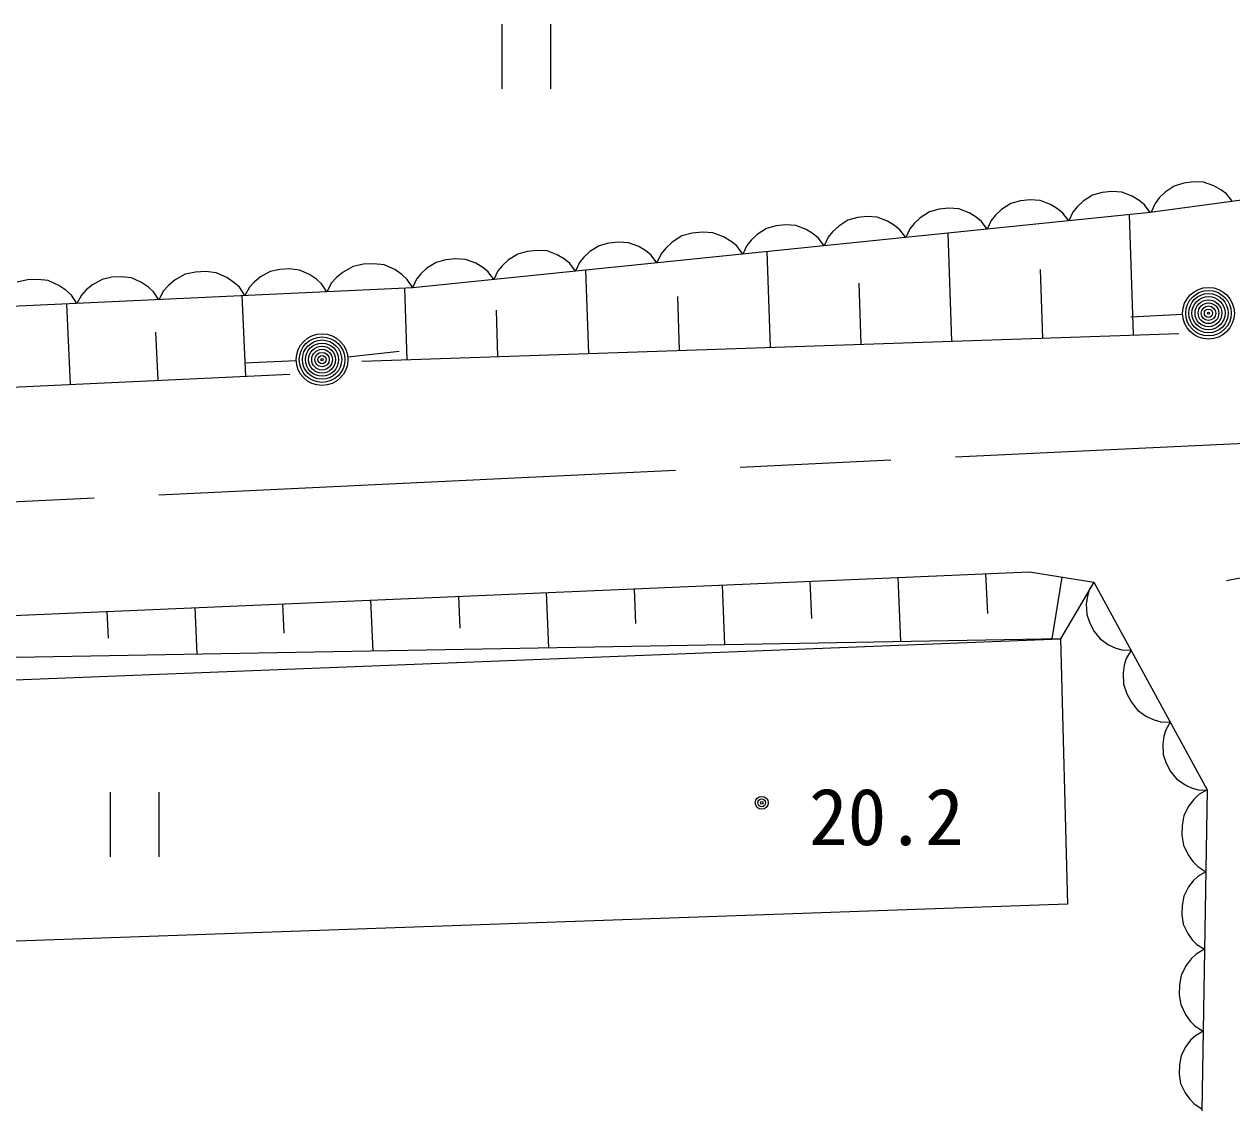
# Model space of a CAD drawing. Units: millimetres, scale not verified. Extents: x 40000 to 680000, y 20000 to 380000.
# Drawn here: x 317951 to 345962, y 267046 to 292249 of the extents above; entities that cross this region are included whole.
import ezdxf
from ezdxf.enums import TextEntityAlignment as Align

# ---------------------------------------------------------------- set-up
doc = ezdxf.new("R2010")
doc.units = ezdxf.units.MM
doc.header["$LTSCALE"] = 1000
doc.linetypes.add('CHAIN', pattern=[18.5, 12, -1.5, 3.5, -1.5])
doc.layers.add('M-BGD', color=7, linetype='Continuous', lineweight=25)
doc.layers.add('M-BMK', color=2, linetype='CHAIN', lineweight=13)
doc.styles.add('ＭＳ ゴシック', font='')
doc.styles.get('ＭＳ ゴシック').set_extended_font_data('MS Gothic')

msp = doc.modelspace()

# ---------------------------------------------------------------- linework, layer by layer
at = {"layer": 'M-BGD'}
for p, q in [((329027, 292249), (329027, 290749)), ((330167, 290749), (330167, 292249)), ((357078, 289613), (344068, 287883)), ((344846, 288562), (344625, 288494)), ((345072, 288592), (344846, 288562)), ((345303, 288584), (345072, 288592)), ((345544, 288501), (345303, 288584)), ((342728, 288281), (342513, 288144)), ((342951, 288342), (342728, 288281)), ((343178, 288365), (342951, 288342)), ((343409, 288350), (343178, 288365)), ((343647, 288260), (343409, 288350)), ((343810, 288162), (343647, 288260)), ((344414, 288351), (344278, 288218)), ((344625, 288494), (344414, 288351)), ((345710, 288408), (345544, 288501)), ((345838, 288310), (345710, 288408)), ((345976, 288137), (345838, 288310)), ((339171, 287955), (338948, 287894)), ((339398, 287979), (339171, 287955)), ((339629, 287964), (339398, 287979)), ((339867, 287874), (339629, 287964)), ((340838, 288088), (340623, 287951)), ((341061, 288149), (340838, 288088)), ((341288, 288172), (341061, 288149)), ((341519, 288157), (341288, 288172)), ((341757, 288067), (341519, 288157)), ((341920, 287969), (341757, 288067)), ((342045, 287867), (341920, 287969)), ((342374, 288015), (342272, 287890)), ((342513, 288144), (342374, 288015)), ((343935, 288060), (343810, 288162)), ((344068, 287883), (343935, 288060)), ((344180, 288090), (344092, 287886)), ((344278, 288218), (344180, 288090)), ((344068, 287883), (326968, 286135)), ((337058, 287701), (336843, 287565)), ((337281, 287762), (337058, 287701)), ((337508, 287785), (337281, 287762)), ((337738, 287771), (337508, 287785)), ((337977, 287681), (337738, 287771)), ((338140, 287583), (337977, 287681)), ((338733, 287758), (338593, 287629)), ((338948, 287894), (338733, 287758)), ((340030, 287776), (339867, 287874)), ((340155, 287674), (340030, 287776)), ((340288, 287497), (340155, 287674)), ((340382, 287697), (340288, 287497)), ((340483, 287822), (340382, 287697)), ((340623, 287951), (340483, 287822)), ((342178, 287690), (342045, 287867)), ((342272, 287890), (342178, 287690)), ((343683, 285040), (343588, 287834)), ((333442, 287400), (333207, 287336)), ((333681, 287424), (333442, 287400)), ((333924, 287409), (333681, 287424)), ((334174, 287314), (333924, 287409)), ((335168, 287508), (334953, 287371)), ((335391, 287569), (335168, 287508)), ((335618, 287592), (335391, 287569)), ((335848, 287578), (335618, 287592)), ((336087, 287487), (335848, 287578)), ((336250, 287389), (336087, 287487)), ((336703, 287436), (336601, 287311)), ((336843, 287565), (336703, 287436)), ((338265, 287481), (338140, 287583)), ((338397, 287303), (338265, 287481)), ((338492, 287504), (338397, 287303)), ((338593, 287629), (338492, 287504)), ((339471, 284897), (339386, 287404)), ((331511, 287172), (331288, 287111)), ((331738, 287195), (331511, 287172)), ((331969, 287181), (331738, 287195)), ((332207, 287091), (331969, 287181)), ((332981, 287192), (332834, 287056)), ((333207, 287336), (332981, 287192)), ((334346, 287211), (334174, 287314)), ((334477, 287104), (334346, 287211)), ((334711, 287117), (334617, 286917)), ((334813, 287242), (334711, 287117)), ((334953, 287371), (334813, 287242)), ((336375, 287288), (336250, 287389)), ((336507, 287110), (336375, 287288)), ((336601, 287311), (336507, 287110)), ((329398, 286918), (329183, 286781)), ((329621, 286979), (329398, 286918)), ((329848, 287002), (329621, 286979)), ((330078, 286988), (329848, 287002)), ((330317, 286897), (330078, 286988)), ((330480, 286799), (330317, 286897)), ((330933, 286846), (330831, 286721)), ((331073, 286975), (330933, 286846)), ((331288, 287111), (331073, 286975)), ((332370, 286993), (332207, 287091)), ((332495, 286891), (332370, 286993)), ((332628, 286713), (332495, 286891)), ((332727, 286925), (332628, 286713)), ((332834, 287056), (332727, 286925)), ((334617, 286917), (334477, 287104)), ((335259, 284754), (335184, 286975)), ((323880, 286561), (323654, 286513)), ((324108, 286572), (323880, 286561)), ((324338, 286544), (324108, 286572)), ((325583, 286631), (325349, 286500)), ((325821, 286682), (325583, 286631)), ((326060, 286693), (325821, 286682)), ((326302, 286664), (326060, 286693)), ((326547, 286556), (326302, 286664)), ((326713, 286443), (326547, 286556)), ((327293, 286588), (327153, 286459)), ((327508, 286725), (327293, 286588)), ((327731, 286786), (327508, 286725)), ((327958, 286809), (327731, 286786)), ((328188, 286794), (327958, 286809)), ((328427, 286704), (328188, 286794)), ((328589, 286606), (328427, 286704)), ((328714, 286504), (328589, 286606)), ((329043, 286653), (328941, 286528)), ((329183, 286781), (329043, 286653)), ((330605, 286698), (330480, 286799)), ((330737, 286520), (330605, 286698)), ((330831, 286721), (330737, 286520)), ((341577, 284968), (341523, 286559)), ((318029, 286318), (317791, 286266)), ((318269, 286329), (318029, 286318)), ((318511, 286300), (318269, 286329)), ((318756, 286191), (318511, 286300)), ((319759, 286330), (319536, 286206)), ((319984, 286379), (319759, 286330)), ((320212, 286390), (319984, 286379)), ((320442, 286362), (320212, 286390)), ((320675, 286259), (320442, 286362)), ((321453, 286317), (321299, 286190)), ((321687, 286449), (321453, 286317)), ((321925, 286500), (321687, 286449)), ((322165, 286511), (321925, 286500)), ((322406, 286482), (322165, 286511)), ((322652, 286374), (322406, 286482)), ((322817, 286261), (322652, 286374)), ((323432, 286388), (323285, 286267)), ((323654, 286513), (323432, 286388)), ((324571, 286441), (324338, 286544)), ((324728, 286334), (324571, 286441)), ((324847, 286226), (324728, 286334)), ((325194, 286372), (325080, 286247)), ((325349, 286500), (325194, 286372)), ((326838, 286329), (326713, 286443)), ((326968, 286135), (326838, 286329)), ((327051, 286334), (326957, 286134)), ((327153, 286459), (327051, 286334)), ((328847, 286327), (328714, 286504)), ((328941, 286528), (328847, 286327)), ((331047, 284611), (330982, 286545)), ((326968, 286135), (291840, 284492)), ((318921, 286079), (318756, 286191)), ((319047, 285965), (318921, 286079)), ((319390, 286085), (319281, 285966)), ((319536, 286206), (319390, 286085)), ((320832, 286152), (320675, 286259)), ((320951, 286044), (320832, 286152)), ((321074, 285859), (320951, 286044)), ((321184, 286065), (321074, 285859)), ((321299, 286190), (321184, 286065)), ((322943, 286147), (322817, 286261)), ((323072, 285953), (322943, 286147)), ((323177, 286148), (323072, 285953)), ((323285, 286267), (323177, 286148)), ((324970, 286041), (324847, 286226)), ((325080, 286247), (324970, 286041)), ((326835, 284469), (326779, 286126)), ((337365, 284825), (337317, 286244)), ((319027, 283892), (318938, 285759)), ((319176, 285771), (319047, 285965)), ((319281, 285966), (319176, 285771)), ((323096, 284086), (323007, 285950)), ((333153, 284683), (333111, 285929)), ((328941, 284540), (328905, 285614)), ((344821, 285516), (343622, 285457)), ((321062, 283989), (321008, 285108)), ((325782, 284433), (344736, 285075)), ((325456, 284534), (326649, 284666)), ((324260, 284442), (323061, 284389)), ((295630, 282777), (324113, 284135)), ((310697, 278235), (341271, 279546)), ((336176, 279328), (336213, 278466)), ((338214, 279415), (338278, 277928)), ((340252, 279502), (340292, 278580)), ((341271, 279546), (342762, 279308)), ((342016, 279427), (341787, 277991)), ((342762, 279308), (341985, 277994)), ((342762, 279308), (342655, 279127)), ((342762, 279308), (345390, 274493)), ((346818, 279534), (345838, 279338)), ((330061, 279065), (330116, 277782)), ((332099, 279153), (332133, 278352)), ((334137, 279240), (334197, 277855)), ((342655, 279127), (342612, 278980)), ((321908, 278716), (321954, 277635)), ((323946, 278803), (323975, 278124)), ((325984, 278891), (326035, 277708)), ((328022, 278978), (328054, 278238)), ((342612, 278980), (342586, 278802)), ((342586, 278802), (342595, 278561)), ((319869, 278628), (319896, 278011)), ((342595, 278561), (342667, 278354)), ((342667, 278354), (342771, 278164)), ((342771, 278164), (342906, 277992)), ((299909, 276345), (341985, 277994)), ((341985, 277994), (310602, 277432)), ((341985, 277994), (342149, 271843)), ((342906, 277992), (343104, 277854)), ((343104, 277854), (343268, 277779)), ((343268, 277779), (343414, 277736)), ((343414, 277736), (343624, 277728)), ((343624, 277728), (343512, 277537)), ((343466, 277382), (343439, 277194)), ((343512, 277537), (343466, 277382)), ((343439, 277194), (343448, 276939)), ((343448, 276939), (343524, 276721)), ((343524, 276721), (343633, 276521)), ((343633, 276521), (343776, 276339)), ((343776, 276339), (343985, 276193)), ((343985, 276193), (344158, 276115)), ((344158, 276115), (344313, 276069)), ((344313, 276069), (344534, 276060)), ((344534, 276060), (344428, 275879)), ((344385, 275733), (344359, 275554)), ((344428, 275879), (344385, 275733)), ((344359, 275554), (344368, 275313)), ((344368, 275313), (344440, 275106)), ((344440, 275106), (344543, 274917)), ((344543, 274917), (344678, 274744)), ((344678, 274744), (344877, 274606)), ((344877, 274606), (345040, 274532)), ((345040, 274532), (345187, 274489)), ((319946, 274437), (319946, 272937)), ((321086, 272937), (321086, 274437)), ((345082, 274270), (344965, 274120)), ((345198, 274382), (345082, 274270)), ((345187, 274489), (345397, 274480)), ((345390, 274493), (345198, 274382)), ((345390, 274493), (345268, 267046)), ((344965, 274120), (344848, 273894)), ((344848, 273894), (344806, 273666)), ((344806, 273666), (344802, 273439)), ((344802, 273439), (344837, 273210)), ((344837, 273210), (344947, 272980)), ((344947, 272980), (345058, 272826)), ((345058, 272826), (345170, 272710)), ((345170, 272710), (345359, 272593)), ((345359, 272593), (345177, 272488)), ((345067, 272382), (344957, 272240)), ((345177, 272488), (345067, 272382)), ((344845, 272026), (344806, 271810)), ((344957, 272240), (344845, 272026)), ((342149, 271843), (300006, 270353)), ((344806, 271810), (344802, 271594)), ((344802, 271594), (344835, 271378)), ((344835, 271378), (344939, 271160)), ((344939, 271160), (345045, 271014)), ((345045, 271014), (345151, 270904)), ((345151, 270904), (345329, 270794)), ((345137, 270683), (345021, 270571)), ((345329, 270794), (345137, 270683)), ((344905, 270420), (344787, 270194)), ((345021, 270571), (344905, 270420)), ((344787, 270194), (344745, 269967)), ((344745, 269967), (344742, 269739)), ((344742, 269739), (344776, 269510)), ((344776, 269510), (344886, 269281)), ((344886, 269281), (344998, 269127)), ((344998, 269127), (345110, 269011)), ((345110, 269011), (345298, 268894)), ((345006, 268683), (344896, 268540)), ((345116, 268789), (345006, 268683)), ((345298, 268894), (345116, 268789)), ((344896, 268540), (344784, 268326)), ((344745, 268111), (344741, 267895)), ((344784, 268326), (344745, 268111)), ((344741, 267895), (344774, 267678)), ((344774, 267678), (344878, 267460)), ((344878, 267460), (344984, 267315)), ((344984, 267315), (345090, 267205)), ((345090, 267205), (345268, 267094))]:
    msp.add_line(p, q, dxfattribs=at)
for centre, radius in [((345420, 285545), 600), ((345420, 285545), 528), ((345420, 285545), 456), ((345420, 285545), 384), ((345420, 285545), 312), ((345420, 285545), 240), ((345420, 285545), 168), ((345420, 285545), 96), ((345420, 285545), 24), ((324860, 284468), 600), ((324860, 284468), 528), ((324860, 284468), 456), ((324860, 284468), 384), ((324860, 284468), 312), ((324860, 284468), 240), ((324860, 284468), 168), ((324860, 284468), 96), ((324860, 284468), 24), ((335058, 274190), 150), ((335058, 274190), 90), ((335058, 274190), 30)]:
    msp.add_circle(centre, radius, dxfattribs=at)
at = {"layer": 'M-BMK'}
msp.add_line((265635, 278701), (357655, 283074), dxfattribs=at)

# ---------------------------------------------------------------- texts
at = {"layer": 'M-BGD', "style": 'ＭＳ ゴシック'}
msp.add_text('20.2', height=1320, dxfattribs=at).set_placement((336153, 272812), align=Align.BOTTOM_LEFT)

doc.saveas('drawing.dxf')
